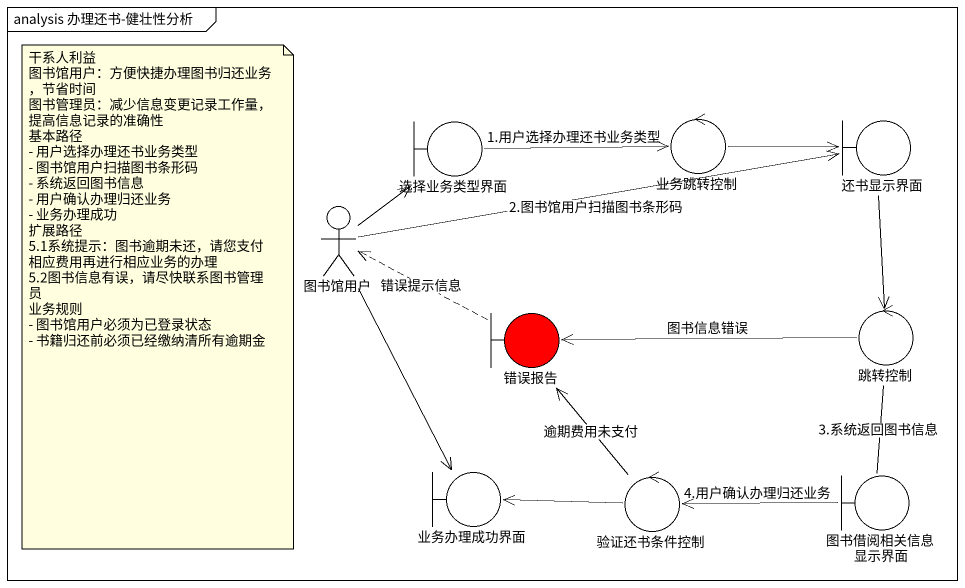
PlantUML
@startuml
mainframe analysis 办理还书-健壮性分析
boundary 选择业务类型界面
control 业务跳转控制
boundary 还书显示界面
actor 图书馆用户
boundary 错误报告 #FF0000
control 跳转控制
boundary 业务办理成功界面
control 验证还书条件控制
boundary 图书借阅相关信息显示界面
选择业务类型界面 -right-> 业务跳转控制 : 1.用户选择办理还书业务类型
业务跳转控制 -right-> 还书显示界面
还书显示界面 --> 跳转控制
图书馆用户 -up-> 选择业务类型界面
图书馆用户 -right-> 还书显示界面 : 2.图书馆用户扫描图书条形码
图书馆用户 --> 业务办理成功界面
错误报告 .left.> 图书馆用户 : 错误提示信息
跳转控制 -left-> 错误报告 : 图书信息错误
跳转控制 -- 图书借阅相关信息显示界面 : 3.系统返回图书信息
验证还书条件控制 -up-> 错误报告 : 逾期费用未支付
验证还书条件控制 -left-> 业务办理成功界面
图书借阅相关信息显示界面 -left-> 验证还书条件控制 : 4.用户确认办理归还业务
note as N1
  干系人利益
  图书馆用户：方便快捷办理图书归还业务，节省时间
  图书管理员：减少信息变更记录工作量，提高信息记录的准确性
  基本路径
  - 用户选择办理还书业务类型
  - 图书馆用户扫描图书条形码
  - 系统返回图书信息
  - 用户确认办理归还业务
  - 业务办理成功
  扩展路径
  5.1系统提示：图书逾期未还，请您支付相应费用再进行相应业务的办理
  5.2图书信息有误，请尽快联系图书管理员
  业务规则
  - 图书馆用户必须为已登录状态
  - 书籍归还前必须已经缴纳清所有逾期金
end note
@enduml
